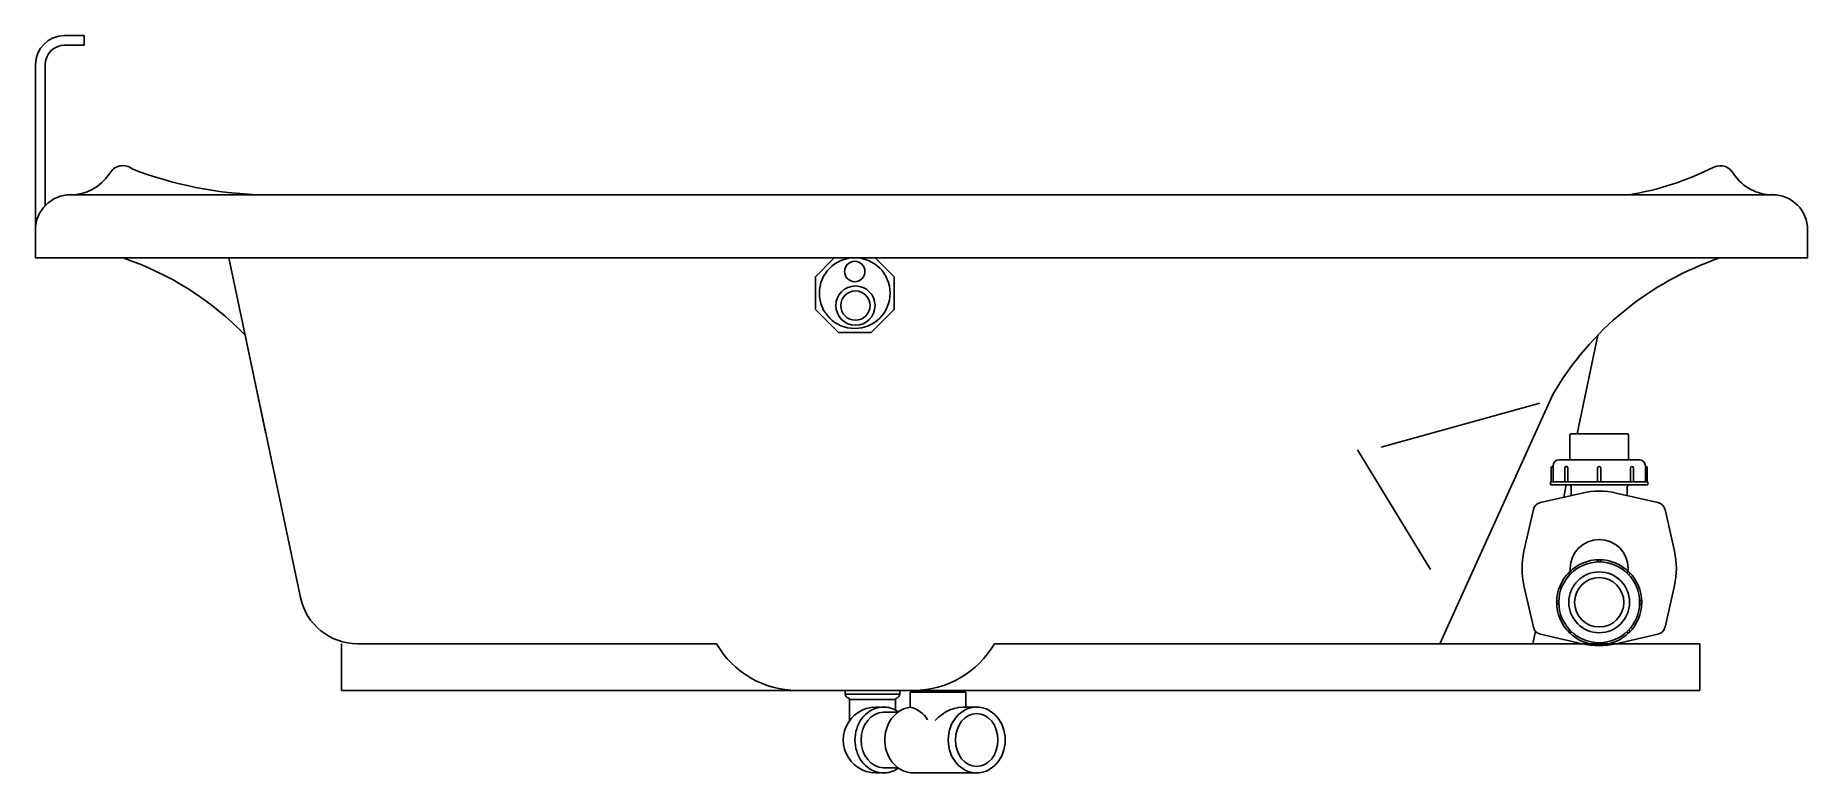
# Model space of a CAD drawing. Header units: millimetres. Extents: x -1261.72 to -1259.89, y 2261.73 to 2262.49.
import ezdxf

# ---------------------------------------------------------------- set-up
doc = ezdxf.new("R2010")
doc.units = ezdxf.units.MM
doc.layers.add('jacuzzi', color=1, linetype='Continuous')
doc.layers.add('LCOTA02', color=1, linetype='Continuous')

msp = doc.modelspace()

# ---------------------------------------------------------------- linework, layer by layer
at = {"layer": 'jacuzzi'}
for p, q in [((-1261.6896, 2262.491), (-1261.6696, 2262.491)), ((-1261.6696, 2262.491), (-1261.6696, 2262.481)), ((-1261.6696, 2262.481), (-1261.6896, 2262.481)), ((-1261.7196, 2262.291), (-1261.7196, 2262.461)), ((-1261.7096, 2262.461), (-1261.7096, 2262.3159)), ((-1261.6836, 2262.327), (-1261.488, 2262.327)), ((-1260.0789, 2262.327), (-1259.9306, 2262.327)), ((-1261.5205, 2262.262), (-1261.4467, 2261.9126)), ((-1261.5037, 2262.1827), (-1261.4822, 2262.0809)), ((-1260.1105, 2262.1827), (-1260.132, 2262.0809)), ((-1260.3339, 2262.0674), (-1260.1702, 2262.1124)), ((-1260.1569, 2262.1215), (-1260.2733, 2261.865)), ((-1260.2829, 2261.9413), (-1260.358, 2262.0647)), ((-1260.1431, 2262.0284), (-1260.1458, 2262.0158)), ((-1260.1749, 2261.8779), (-1260.1776, 2261.865)), ((-1261.4046, 2261.817), (-1261.4046, 2261.865)), ((-1261.388, 2261.865), (-1261.0183, 2261.865)), ((-1260.7321, 2261.865), (-1260.0056, 2261.865)), ((-1260.0056, 2261.817), (-1260.0056, 2261.865)), ((-1261.4046, 2261.817), (-1260.0056, 2261.817)), ((-1260.8856, 2261.813), (-1260.8856, 2261.817)), ((-1260.8856, 2261.813), (-1260.8856, 2261.817)), ((-1260.8856, 2261.813), (-1260.8856, 2261.817)), ((-1260.8856, 2261.813), (-1260.8856, 2261.817)), ((-1260.8296, 2261.813), (-1260.8296, 2261.817)), ((-1260.8296, 2261.813), (-1260.8296, 2261.817)), ((-1260.8296, 2261.813), (-1260.8296, 2261.817)), ((-1260.8296, 2261.813), (-1260.8296, 2261.817)), ((-1260.8187, 2261.815), (-1260.7615, 2261.815)), ((-1260.8187, 2261.815), (-1260.7615, 2261.815)), ((-1260.8187, 2261.815), (-1260.7615, 2261.815)), ((-1260.8187, 2261.815), (-1260.7615, 2261.815)), ((-1260.8187, 2261.815), (-1260.8187, 2261.7989)), ((-1260.8187, 2261.815), (-1260.8187, 2261.7989)), ((-1260.7615, 2261.815), (-1260.7615, 2261.7991)), ((-1260.7615, 2261.815), (-1260.7615, 2261.7991)), ((-1260.8296, 2261.813), (-1260.8856, 2261.813)), ((-1260.8296, 2261.813), (-1260.8856, 2261.813)), ((-1260.8339, 2261.8077), (-1260.8814, 2261.8077)), ((-1260.8339, 2261.8077), (-1260.8814, 2261.8077)), ((-1260.8814, 2261.8077), (-1260.8812, 2261.7859)), ((-1260.8814, 2261.8077), (-1260.8812, 2261.7859)), ((-1260.8339, 2261.8077), (-1260.834, 2261.7967)), ((-1260.8339, 2261.8077), (-1260.834, 2261.7967)), ((-1260.7595, 2261.7998), (-1260.7503, 2261.7998)), ((-1260.7595, 2261.7998), (-1260.7503, 2261.7998)), ((-1260.8463, 2261.7944), (-1260.8413, 2261.7944)), ((-1260.8463, 2261.7944), (-1260.8413, 2261.7944)), ((-1260.8413, 2261.7944), (-1260.8315, 2261.7944)), ((-1260.8413, 2261.7944), (-1260.8315, 2261.7944)), ((-1260.8463, 2261.7374), (-1260.8413, 2261.7374)), ((-1260.8463, 2261.7374), (-1260.8413, 2261.7374)), ((-1260.8413, 2261.7374), (-1260.8315, 2261.7374)), ((-1260.8413, 2261.7374), (-1260.8315, 2261.7374)), ((-1260.8156, 2261.732), (-1260.7503, 2261.732)), ((-1260.8156, 2261.732), (-1260.7503, 2261.732)), ((-1260.758, 2261.732), (-1260.7503, 2261.732)), ((-1260.758, 2261.732), (-1260.7503, 2261.732))]:
    msp.add_line(p, q, dxfattribs=at)
msp.add_lwpolyline([(-1259.9306, 2262.327, -0.246531), (-1259.9706, 2262.3481, 0.410428), (-1259.9911, 2262.3556, -0.077857), (-1260.0789, 2262.327), (-1261.488, 2262.327, -0.083041), (-1261.6195, 2262.3533, 0.495011), (-1261.6437, 2262.3481, -0.246531), (-1261.6836, 2262.327, 0.414214), (-1261.7196, 2262.291), (-1261.7196, 2262.262), (-1259.8946, 2262.262), (-1259.8946, 2262.291, 0.414214)], format="xyb", close=True, dxfattribs=at)
for points in [[(-1260.897, 2262.262), (-1260.9164, 2262.2426), (-1260.9164, 2262.2091), (-1260.8927, 2262.1854), (-1260.8923, 2262.1854)], [(-1260.8927, 2262.1854), (-1260.8591, 2262.1854), (-1260.8354, 2262.2091), (-1260.8354, 2262.2426), (-1260.8548, 2262.262)]]:
    msp.add_lwpolyline(points, dxfattribs=at)
for centre, radius in [((-1260.8759, 2262.2258), 0.0364), ((-1260.8759, 2262.2481), 0.0105), ((-1260.8752, 2262.213), 0.0202), ((-1260.8752, 2262.213), 0.0151)]:
    msp.add_circle(centre, radius, dxfattribs=at)
for centre, radius, start, end in [((-1261.6896, 2262.461), 0.03, 90, 180), ((-1261.6896, 2262.461), 0.02, 90, 180), ((-1261.7307, 2261.9625), 0.3162, 44.1376, 71.3039), ((-1259.8836, 2261.9625), 0.3162, 108.6961, 149.8016), ((-1261.388, 2261.925), 0.06, 191.9261, 270), ((-1260.9352, 2261.913), 0.096, 210, 270), ((-1260.8152, 2261.913), 0.096, 270, 330), ((-1260.8538, 2261.7659), 0.0339, 83.247, 276.753), ((-1260.8538, 2261.7659), 0.0339, 83.247, 276.753), ((-1260.8817, 2261.813), 0.0039, 180, 257.8805), ((-1260.8817, 2261.813), 0.0039, 180, 257.8805), ((-1260.8829, 2261.8077), 0.0015, 0.5, 77.8805), ((-1260.8829, 2261.8077), 0.0015, 0.5, 77.8805), ((-1260.8324, 2261.8077), 0.0015, 102.1195, 179.5), ((-1260.8324, 2261.8077), 0.0015, 102.1195, 179.5), ((-1260.8335, 2261.813), 0.0039, 282.1195, 0), ((-1260.8335, 2261.813), 0.0039, 282.1195, 0), ((-1260.8247, 2261.7725), 0.0278, 30.9126, 77.4645), ((-1260.8247, 2261.7725), 0.0278, 30.9126, 77.4645), ((-1260.7622, 2261.7592), 0.0407, 86.2144, 138.9882), ((-1260.7622, 2261.7592), 0.0407, 86.2144, 138.9882)]:
    msp.add_arc(centre, radius, start, end, dxfattribs=at)
for centre, major_axis, ratio, start_param, end_param in [((-1260.8463, 2261.7659), (0, 0.0339), 0.865498, -0.550504, 3.692097), ((-1260.8463, 2261.7659), (0, 0.0339), 0.865498, -0.550504, 3.692097), ((-1260.8156, 2261.7659), (0, 0.0339), 0.865498, 0.104415, 3.141593), ((-1260.8156, 2261.7659), (0, 0.0339), 0.865498, 0.104415, 3.141593), ((-1260.8463, 2261.7659), (0, -0.0285), 0.806411, 3.141593, 6.283185), ((-1260.8463, 2261.7659), (0, -0.0285), 0.806411, 3.141593, 6.283185)]:
    msp.add_ellipse(centre, major_axis=major_axis, ratio=ratio, start_param=start_param, end_param=end_param, dxfattribs=at)
for major_axis, ratio in [((0, -0.0339), 0.865498), ((0, -0.0339), 0.865498), ((0, -0.0272), 0.806411), ((0, -0.0272), 0.806411)]:
    msp.add_ellipse((-1260.7503, 2261.7659), major_axis=major_axis, ratio=ratio, dxfattribs=at)
for p in [(-1261.6296, 2262.357), (-1261.6836, 2262.327), (-1261.6836, 2262.327), (-1259.9306, 2262.327), (-1259.9198, 2262.3254)]:
    msp.add_point(p, dxfattribs=at)
at = {"layer": 'LCOTA02', "color": 1}
for p, q in [((-1260.1393, 2262.0543), (-1260.1393, 2262.0801)), ((-1260.1386, 2262.0809), (-1260.1092, 2262.0809)), ((-1260.0799, 2262.0809), (-1260.1092, 2262.0809)), ((-1260.0791, 2262.0543), (-1260.0791, 2262.0801)), ((-1260.1504, 2262.0543), (-1260.0678, 2262.0543)), ((-1260.1587, 2262.0459), (-1260.1587, 2262.0317)), ((-1260.1572, 2262.0474), (-1260.1571, 2262.0474)), ((-1260.1567, 2262.048), (-1260.1567, 2262.0325)), ((-1260.1445, 2262.0317), (-1260.1445, 2262.0458)), ((-1260.1415, 2262.0317), (-1260.1415, 2262.0458)), ((-1260.1109, 2262.0317), (-1260.1109, 2262.0458)), ((-1260.1076, 2262.0317), (-1260.1076, 2262.0458)), ((-1260.077, 2262.0317), (-1260.077, 2262.0458)), ((-1260.074, 2262.0317), (-1260.074, 2262.0458)), ((-1260.0617, 2262.048), (-1260.0617, 2262.0325)), ((-1260.0612, 2262.0474), (-1260.0613, 2262.0474)), ((-1260.0597, 2262.0459), (-1260.0597, 2262.0317)), ((-1260.1697, 2262.0103), (-1260.1268, 2262.0201)), ((-1260.1592, 2262.0317), (-1260.1592, 2262.0284)), ((-1260.1592, 2262.0317), (-1260.0592, 2262.0317)), ((-1260.1592, 2262.0284), (-1260.0592, 2262.0284)), ((-1260.1382, 2262.0175), (-1260.1382, 2262.0269)), ((-1260.0916, 2262.0201), (-1260.0487, 2262.0103)), ((-1260.0803, 2262.0175), (-1260.0803, 2262.0269)), ((-1260.0592, 2262.0317), (-1260.0592, 2262.0284)), ((-1260.1867, 2261.9601), (-1260.177, 2262.003)), ((-1260.0414, 2262.003), (-1260.0317, 2261.9601)), ((-1260.139, 2261.9425), (-1260.139, 2261.9397)), ((-1260.0794, 2261.9425), (-1260.0794, 2261.9397)), ((-1260.177, 2261.882), (-1260.1867, 2261.9249)), ((-1260.0317, 2261.9249), (-1260.0414, 2261.882)), ((-1260.1268, 2261.865), (-1260.1697, 2261.8748)), ((-1260.0487, 2261.8748), (-1260.0916, 2261.865))]:
    msp.add_line(p, q, dxfattribs=at)
for radius in [0.0438, 0.0416, 0.0313, 0.0254]:
    msp.add_circle((-1260.1092, 2261.9076), radius, dxfattribs=at)
for centre, radius, start, end in [((-1260.1386, 2262.0801), 0.000762, 90, 180), ((-1260.0799, 2262.0801), 0.000762, 0, 90), ((-1260.1504, 2262.048), 0.0063, 90, 180), ((-1260.068, 2262.048), 0.0063, 0, 90), ((-1260.1572, 2262.0459), 0.0015, 90, 180), ((-1260.1571, 2262.0478), 0.0004, 270, 0), ((-1260.1092, 2262.0458), 0.00165, 0, 180), ((-1260.0613, 2262.0478), 0.0004, 180, 270), ((-1260.0612, 2262.0459), 0.0015, 0, 90), ((-1260.1574, 2262.0324), 0.000684, 272.0095, 9.8027), ((-1260.1397, 2262.0269), 0.00152, 0, 90), ((-1260.1092, 2261.9425), 0.0795, 77.2042, 102.7958), ((-1260.0787, 2262.0269), 0.00152, 90, 180), ((-1260.061, 2262.0324), 0.000684, 170.1973, 267.9905), ((-1260.1676, 2262.0009), 0.00965, 102.7958, 167.2042), ((-1260.0509, 2262.0009), 0.00965, 12.7958, 77.2042), ((-1260.1092, 2261.9425), 0.0795, 167.2042, 192.7958), ((-1260.1092, 2261.9425), 0.0298, 0, 180), ((-1260.1092, 2261.9425), 0.0795, 347.2042, 12.7958), ((-1260.1113, 2261.9496), 0.0004, 272.7869, 4.1886), ((-1260.1092, 2261.9497), 0.00165, 355.8114, 184.1886), ((-1260.1072, 2261.9496), 0.0004, 175.8114, 267.2131), ((-1260.139, 2261.9374), 0.00165, 40.8114, 229.1886), ((-1260.1404, 2261.9358), 0.0004, 317.7869, 49.1886), ((-1260.1375, 2261.9387), 0.0004, 220.8114, 312.2131), ((-1260.081, 2261.9387), 0.0004, 227.7869, 319.1886), ((-1260.0794, 2261.9374), 0.00165, 310.8114, 139.1886), ((-1260.0781, 2261.9358), 0.0004, 130.8114, 222.2131), ((-1260.1514, 2261.9076), 0.00165, 85.8114, 274.1886), ((-1260.1512, 2261.9096), 0.0004, 265.8114, 357.2131), ((-1260.1512, 2261.9055), 0.0004, 2.7869, 94.1886), ((-1260.0672, 2261.9096), 0.0004, 182.7869, 274.1886), ((-1260.0672, 2261.9055), 0.0004, 85.8114, 177.2131), ((-1260.0671, 2261.9076), 0.00165, 265.8114, 94.1886), ((-1260.1676, 2261.8842), 0.00965, 192.7958, 257.2042), ((-1260.139, 2261.8778), 0.00165, 130.8114, 319.1886), ((-1260.1404, 2261.8793), 0.0004, 310.8114, 42.2131), ((-1260.1375, 2261.8764), 0.0004, 47.7869, 139.1886), ((-1260.081, 2261.8764), 0.0004, 40.8114, 132.2131), ((-1260.0794, 2261.8778), 0.00165, 220.8114, 49.1886), ((-1260.0781, 2261.8793), 0.0004, 137.7869, 229.1886), ((-1260.0509, 2261.8842), 0.00965, 282.7958, 347.2042), ((-1260.1092, 2261.9425), 0.0795, 257.2042, 282.7958), ((-1260.1113, 2261.8656), 0.0004, 355.8114, 87.2131), ((-1260.1092, 2261.8654), 0.00165, 175.8114, 4.1886), ((-1260.1072, 2261.8656), 0.0004, 92.7869, 184.1886)]:
    msp.add_arc(centre, radius, start, end, dxfattribs=at)
msp.add_ellipse((-1260.143, 2262.0458), major_axis=(0, 0.00165), ratio=0.913483, start_param=4.712389, end_param=7.853982, dxfattribs=at)
at = {"layer": 'LCOTA02', "color": 1, "extrusion": (0, 0, -1)}
msp.add_ellipse((-1260.0755, 2262.0458), major_axis=(0, 0.00165), ratio=0.913483, start_param=-1.570796, end_param=1.570796, dxfattribs=at)

doc.saveas('drawing.dxf')
